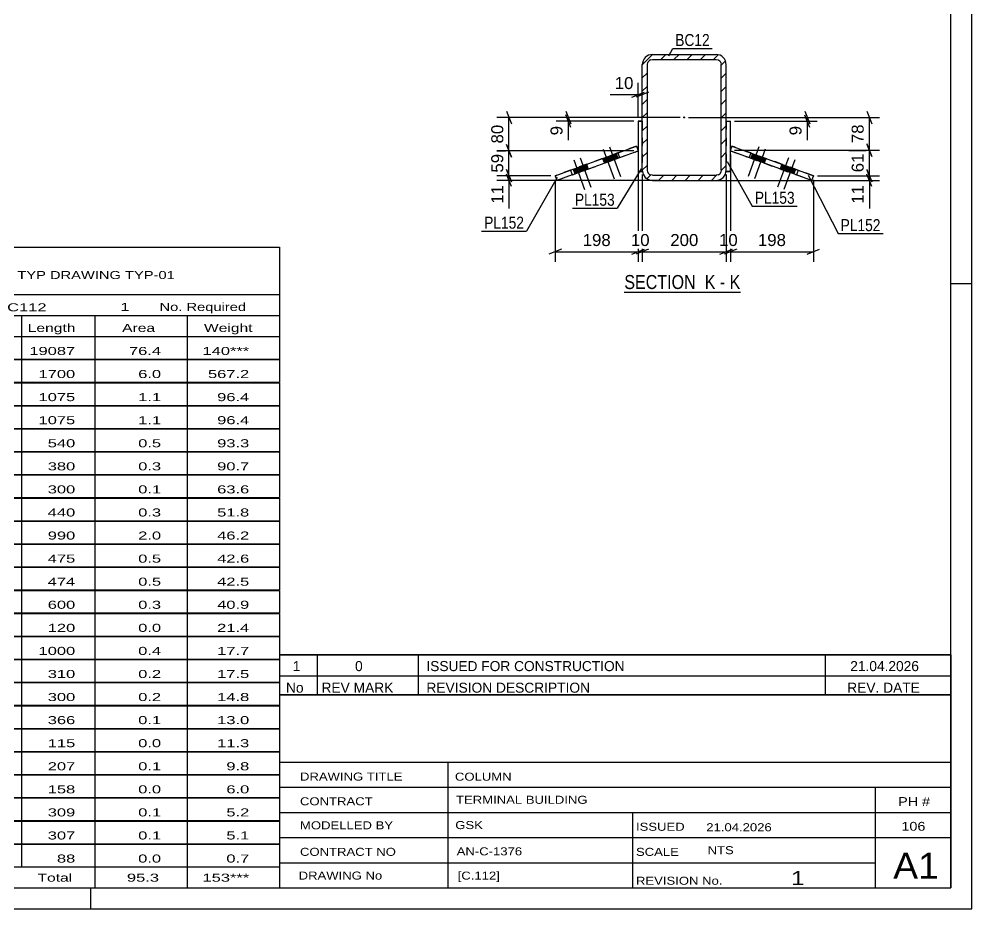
# Model space of a CAD drawing. Header units: millimetres. Extents: x -213 to 628, y -245 to 349.
# Drawn here: x 400.9 to 628, y -244.9 to -32.8 of the extents above; entities that cross this region are included whole.
import ezdxf

# ---------------------------------------------------------------- set-up
doc = ezdxf.new("R2010")
doc.units = ezdxf.units.MM
doc.linetypes.add('DXK_LINE_DOT2', pattern=[3.9198, 1.9599, -1.9599])
doc.linetypes.add('DXK_LINE_DOT3', pattern=[5.9187, 2.979, -0.9799, 0.9799, -0.9799])
doc.styles.add('Arial', font='ARIAL.TTF', dxfattribs={"height": 0.2})
doc.styles.add('Arial Narrow', font='ARIALN.TTF', dxfattribs={"height": 0.2})

# ---------------------------------------------------------------- blocks, each defined once
blk = doc.blocks.new('Unknown-284856677-1134')
at = {"color": 5, "linetype": 'Continuous'}
for p, q in [((627.99, -244.93), (627.99, 349.07)), ((622.99, -239.93), (622.99, 344.07)), ((627.99, -95.93), (622.99, -95.93)), ((-208.01, -239.93), (622.99, -239.93)), ((417.99, -244.93), (417.99, -239.93)), ((-213.01, -244.93), (627.99, -244.93))]:
    blk.add_line(p, q, dxfattribs=at)
blk = doc.blocks.new('Unknown-284856677-19 - 6016')
at = {"color": 6, "linetype": 'Continuous'}
blk.add_line((545.15, -97.9), (572.8, -97.9), dxfattribs=at)
at = {"color": 0, "linetype": 'Continuous'}
blk.add_wipeout([(563.26, -97.15), (563.26, -93.65), (545.15, -93.65), (545.15, -97.15)], dxfattribs=at)
at = {"color": 7, "linetype": 'Continuous', "style": 'Arial Narrow'}
blk.add_text('SECTION ', height=3.34, dxfattribs=at).set_placement((545.15, -97.15))
at = {"color": 0, "linetype": 'Continuous'}
blk.add_wipeout([(566.87, -97.15), (566.87, -93.65), (564.31, -93.65), (564.31, -97.15)], dxfattribs=at)
blk.add_wipeout([(569.19, -97.15), (569.19, -93.65), (567.92, -93.65), (567.92, -97.15)], dxfattribs=at)
at = {"color": 7, "linetype": 'Continuous', "style": 'Arial Narrow'}
for s, p in [('K', (564.31, -97.15)), ('-', (567.92, -97.15))]:
    blk.add_text(s, height=3.34, dxfattribs=at).set_placement(p)
at = {"color": 0, "linetype": 'Continuous'}
blk.add_wipeout([(572.8, -97.15), (572.8, -93.65), (570.24, -93.65), (570.24, -97.15)], dxfattribs=at)
at = {"color": 7, "linetype": 'Continuous', "style": 'Arial Narrow'}
blk.add_text('K', height=3.34, dxfattribs=at).set_placement((570.24, -97.15))
blk = doc.blocks.new('Part-284856677-6106 - 6016')
at = {"color": 2, "linetype": 'Continuous'}
for p, q in [((549.44, -57.16), (548.44, -57.16)), ((548.44, -57.16), (549.44, -57.16)), ((548.44, -57.16), (548.44, -69.16)), ((548.44, -69.16), (549.44, -69.16)), ((549.44, -68.85), (549.44, -69.16))]:
    blk.add_line(p, q, dxfattribs=at)
at = {"color": 7, "linetype": 'DXK_LINE_DOT2'}
for p, q in [((548.44, -57.16), (548.44, -57.16)), ((548.44, -57.16), (548.44, -57.16)), ((549.44, -57.16), (549.44, -68.85)), ((549.44, -69.16), (548.44, -69.16))]:
    blk.add_line(p, q, dxfattribs=at)
blk = doc.blocks.new('Bolt-284856677-6058 - 6016')
at = {"linetype": 'Continuous'}
for points in [[(575.29, -65.98), (576.98, -66.6), (577.39, -65.47), (575.7, -64.85)], [(576.8, -66.53), (578.49, -67.15), (578.9, -66.02), (577.21, -65.4)], [(582.31, -68.54), (584, -69.15), (584.41, -68.02), (582.72, -67.41)], [(583.82, -69.09), (585.51, -69.7), (585.92, -68.57), (584.23, -67.96)]]:
    blk.add_hatch(color=1, dxfattribs=at).paths.add_polyline_path(points)
at = {"color": 1, "linetype": 'Continuous'}
for p, q in [((577.23, -63.28), (574.66, -70.33)), ((575.7, -64.85), (575.29, -65.98)), ((578.74, -63.83), (576.18, -70.88)), ((577.21, -65.4), (576.8, -66.53)), ((577.39, -65.47), (576.98, -66.6)), ((584.25, -65.84), (581.69, -72.88)), ((578.9, -66.02), (578.49, -67.15)), ((582.72, -67.41), (582.31, -68.54)), ((585.76, -66.39), (583.2, -73.43)), ((584.23, -67.96), (583.82, -69.09)), ((584.41, -68.02), (584, -69.15)), ((585.92, -68.57), (585.51, -69.7))]:
    blk.add_line(p, q, dxfattribs=at)
blk = doc.blocks.new('Bolt-284856677-6057 - 6016')
at = {"linetype": 'Continuous'}
for points in [[(540.4, -67.14), (542.09, -66.53), (541.68, -65.4), (539.98, -66.02)], [(541.9, -66.59), (543.6, -65.98), (543.18, -64.85), (541.49, -65.47)], [(533.37, -69.7), (535.06, -69.08), (534.65, -67.96), (532.96, -68.57)], [(534.88, -69.15), (536.57, -68.54), (536.16, -67.41), (534.47, -68.02)]]:
    blk.add_hatch(color=1, dxfattribs=at).paths.add_polyline_path(points)
at = {"color": 1, "linetype": 'Continuous'}
for p, q in [((541.66, -63.28), (544.22, -70.33)), ((534.63, -65.84), (537.2, -72.88)), ((540.15, -63.83), (542.71, -70.88)), ((541.49, -65.47), (541.9, -66.59)), ((541.68, -65.4), (542.09, -66.53)), ((543.18, -64.85), (543.6, -65.98)), ((533.12, -66.39), (535.69, -73.43)), ((534.47, -68.02), (534.88, -69.15)), ((534.65, -67.96), (535.06, -69.08)), ((536.16, -67.41), (536.57, -68.54)), ((539.98, -66.02), (540.4, -67.14)), ((532.96, -68.57), (533.37, -69.7))]:
    blk.add_line(p, q, dxfattribs=at)
blk = doc.blocks.new('Part-284856677-6109 - 6016')
at = {"color": 2, "linetype": 'Continuous'}
for p, q in [((570.8, -63.07), (570.39, -64.2)), ((570.8, -63.07), (586.56, -68.81)), ((586.15, -69.93), (570.39, -64.2)), ((586.56, -68.81), (586.15, -69.93)), ((589.79, -71.26), (586.15, -69.93)), ((586.56, -68.81), (590.2, -70.13)), ((590.2, -70.13), (589.79, -71.26))]:
    blk.add_line(p, q, dxfattribs=at)
at = {"color": 7, "linetype": 'DXK_LINE_DOT2'}
for p, q in [((570.8, -63.07), (570.39, -64.2)), ((570.8, -63.07), (570.8, -63.07)), ((575.28, -64.7), (570.8, -63.07)), ((570.39, -64.2), (570.39, -64.2)), ((570.39, -64.2), (574.87, -65.83)), ((575.28, -64.7), (574.87, -65.83)), ((574.87, -65.83), (589.79, -71.26)), ((590.2, -70.13), (575.28, -64.7))]:
    blk.add_line(p, q, dxfattribs=at)
blk = doc.blocks.new('Part-284856677-6077 - 6016')
at = {"linetype": 'Continuous'}
h = blk.add_hatch(dxfattribs=at)
h.set_pattern_fill('', scale=0.7, style=0, pattern_type=0)
h.set_pattern_definition([(45, (549.442, -68.841), (-1.57154, 1.57154), [])])
h.paths.add_polyline_path([(549.44, -43.64), (549.44, -68.84), (549.62, -69.76), (550.14, -70.54), (550.92, -71.06), (551.84, -71.24), (567.04, -71.24), (567.96, -71.06), (568.74, -70.54), (569.26, -69.76), (569.44, -68.84), (569.44, -43.64), (569.26, -42.72), (568.74, -41.94), (567.96, -41.42), (567.04, -41.24), (551.84, -41.24), (550.92, -41.42), (550.14, -41.94), (549.62, -42.72)])
h.paths.add_polyline_path([(550.99, -42.79), (551.38, -42.53), (551.84, -42.44), (567.04, -42.44), (567.5, -42.53), (567.89, -42.79), (568.15, -43.18), (568.24, -43.64), (568.24, -68.84), (568.15, -69.3), (567.89, -69.69), (567.5, -69.95), (567.04, -70.04), (551.84, -70.04), (551.38, -69.95), (550.99, -69.69), (550.73, -69.3), (550.64, -68.84), (550.64, -43.64), (550.73, -43.18)])
blk.add_hatch(color=246, dxfattribs=at).paths.add_polyline_path([(559.44, -56.34, -1), (559.44, -56.14, -1)])
at = {"color": 2, "linetype": 'Continuous'}
for p, q in [((549.62, -42.72), (549.44, -43.64)), ((551.84, -41.24), (550.92, -41.42)), ((551.38, -42.53), (551.84, -42.44)), ((551.84, -41.24), (567.04, -41.24)), ((551.84, -42.44), (567.04, -42.44)), ((567.96, -41.42), (567.04, -41.24)), ((567.04, -42.44), (567.5, -42.53)), ((569.44, -43.64), (569.26, -42.72)), ((549.44, -68.84), (549.44, -43.64)), ((550.64, -43.64), (550.73, -43.18)), ((550.64, -68.84), (550.64, -43.64)), ((568.15, -43.18), (568.24, -43.64)), ((568.24, -68.84), (568.24, -43.64)), ((569.44, -68.84), (569.44, -43.64)), ((549.44, -68.84), (549.62, -69.76)), ((550.73, -69.3), (550.64, -68.84)), ((551.84, -70.04), (551.38, -69.95)), ((551.84, -70.04), (567.04, -70.04)), ((567.5, -69.95), (567.04, -70.04)), ((568.24, -68.84), (568.15, -69.3)), ((569.26, -69.76), (569.44, -68.84)), ((550.92, -71.06), (551.84, -71.24)), ((551.84, -71.24), (567.04, -71.24)), ((567.04, -71.24), (567.96, -71.06))]:
    blk.add_line(p, q, dxfattribs=at)
at = {"color": 7, "linetype": 'DXK_LINE_DOT2'}
for p, q in [((551.84, -41.24), (551.84, -41.24)), ((551.84, -42.44), (551.84, -42.44)), ((567.04, -41.24), (567.04, -41.24)), ((567.04, -42.44), (567.04, -42.44)), ((549.44, -43.64), (549.44, -43.64)), ((550.64, -43.64), (550.64, -43.64)), ((568.24, -43.64), (568.24, -43.64)), ((569.44, -43.64), (569.44, -43.64)), ((549.44, -68.84), (549.44, -68.84)), ((550.64, -68.84), (550.64, -68.84)), ((551.84, -70.04), (551.84, -70.04)), ((567.04, -70.04), (567.04, -70.04)), ((568.24, -68.84), (568.24, -68.84)), ((569.44, -68.84), (569.44, -68.84)), ((551.84, -71.24), (551.84, -71.24)), ((567.04, -71.24), (567.04, -71.24))]:
    blk.add_line(p, q, dxfattribs=at)
at = {"color": 7, "linetype": 'DXK_LINE_DOT3'}
blk.add_line((559.44, -56.24), (559.44, -56.24), dxfattribs=at)
at = {"color": 246, "linetype": 'DXK_LINE_DOT2'}
blk.add_line((559.44, -56.24), (559.44, -56.24), dxfattribs=at)
at = {"color": 246, "linetype": 'Continuous'}
blk.add_circle((559.44, -56.24), 0.1, dxfattribs=at)
at = {"color": 2, "linetype": 'Continuous'}
for centre, radius, start, end in [((551.84, -43.64), 2.4, 112.5, 157.5), ((551.84, -43.64), 1.2, 112.5, 157.5), ((567.04, -43.64), 1.2, 22.5, 67.5), ((567.04, -43.64), 2.4, 22.5, 67.5), ((551.84, -68.84), 2.4, 202.5, 247.5), ((551.84, -68.84), 1.2, 202.5, 247.5), ((567.04, -68.84), 1.2, 292.5, 337.5), ((567.04, -68.84), 2.4, 292.5, 337.5)]:
    blk.add_arc(centre, radius, start, end, dxfattribs=at)
blk = doc.blocks.new('Part-284856677-6107 - 6016')
at = {"color": 2, "linetype": 'Continuous'}
for p, q in [((569.44, -57.16), (570.44, -57.16)), ((569.44, -57.17), (570.44, -57.17)), ((570.44, -69.17), (570.44, -57.17)), ((569.44, -69.17), (569.44, -68.84)), ((570.44, -69.17), (569.44, -69.17))]:
    blk.add_line(p, q, dxfattribs=at)
at = {"color": 7, "linetype": 'DXK_LINE_DOT2'}
for p, q in [((569.44, -57.16), (569.44, -68.84)), ((570.44, -57.16), (570.44, -57.17)), ((569.44, -69.16), (570.44, -69.16))]:
    blk.add_line(p, q, dxfattribs=at)
blk = doc.blocks.new('Part-284856677-6124 - 6016')
at = {"color": 2, "linetype": 'Continuous'}
for p, q in [((532.32, -68.81), (548.08, -63.07)), ((548.08, -63.07), (548.49, -64.2)), ((532.73, -69.93), (548.49, -64.2)), ((528.68, -70.13), (532.32, -68.81)), ((528.68, -70.13), (529.09, -71.26)), ((532.73, -69.93), (529.09, -71.26)), ((532.32, -68.81), (532.73, -69.93))]:
    blk.add_line(p, q, dxfattribs=at)
at = {"color": 7, "linetype": 'DXK_LINE_DOT2'}
for p, q in [((548.08, -63.07), (543.61, -64.7)), ((548.08, -63.07), (548.08, -63.07)), ((548.08, -63.07), (548.49, -64.2)), ((543.61, -64.7), (528.68, -70.13)), ((529.09, -71.26), (544.02, -65.82)), ((543.61, -64.7), (544.02, -65.82)), ((544.02, -65.82), (548.49, -64.2)), ((548.49, -64.2), (548.49, -64.2))]:
    blk.add_line(p, q, dxfattribs=at)
blk = doc.blocks.new('StraightDimension-284856677-9719 - 6016')
at = {"color": 7, "linetype": 'Continuous'}
for p, q in [((517.06, -62.71), (518.26, -65.71)), ((547.44, -64.21), (514.81, -64.21)), ((517.66, -70.13), (517.66, -64.21)), ((527.68, -70.13), (514.81, -70.13)), ((518.26, -71.63), (517.06, -68.63))]:
    blk.add_line(p, q, dxfattribs=at)
at = {"color": 0}
blk.add_wipeout([(516.91, -64.35), (512.71, -64.35), (512.71, -70), (516.91, -70)], dxfattribs=at)
at = {"color": 3, "style": 'Arial'}
blk.add_text('59', height=2.865, rotation=90.0002, dxfattribs=at).set_placement((516.31, -69.4))
blk = doc.blocks.new('StraightDimension-284856677-9655 - 6016')
at = {"color": 7, "linetype": 'Continuous'}
for p, q in [((548.44, -65.21), (548.44, -90.65)), ((528.68, -71.13), (528.68, -90.65)), ((530.18, -87.65), (527.18, -88.85)), ((528.68, -88.25), (548.44, -88.25)), ((546.94, -88.85), (549.94, -87.65))]:
    blk.add_line(p, q, dxfattribs=at)
at = {"color": 0}
blk.add_wipeout([(542.5, -87.5), (542.5, -83.3), (534.63, -83.3), (534.63, -87.5)], dxfattribs=at)
at = {"color": 3, "style": 'Arial'}
blk.add_text('198', height=2.865, dxfattribs=at).set_placement((535.23, -86.9))
blk = doc.blocks.new('StraightDimension-284856677-6156 - 6016')
at = {"color": 7, "linetype": 'Continuous'}
for p, q in [((548.44, -56.16), (548.44, -47.98)), ((549.44, -56.16), (549.44, -47.98)), ((546.94, -51.43), (549.94, -50.23)), ((550.94, -50.23), (547.94, -51.43)), ((548.44, -50.83), (549.44, -50.83))]:
    blk.add_line(p, q, dxfattribs=at)
at = {"color": 0}
blk.add_wipeout([(547.92, -50.08), (547.92, -45.88), (542.27, -45.88), (542.27, -50.08)], dxfattribs=at)
at = {"color": 7, "linetype": 'Continuous'}
blk.add_line((548.44, -50.83), (541.75, -50.83), dxfattribs=at)
blk.add_line((548.44, -50.83), (541.75, -50.83), dxfattribs=at)
at = {"color": 3, "style": 'Arial'}
blk.add_text('10', height=2.865, dxfattribs=at).set_placement((542.87, -49.48))
blk = doc.blocks.new('StraightDimension-284856677-9793 - 6016')
at = {"color": 7, "linetype": 'Continuous'}
for p, q in [((560.44, -56.24), (591.14, -56.24)), ((588.14, -54.74), (589.34, -57.74)), ((589.34, -58.67), (588.14, -55.67)), ((588.74, -57.17), (588.74, -56.24)), ((571.44, -57.17), (591.14, -57.17))]:
    blk.add_line(p, q, dxfattribs=at)
at = {"color": 0}
blk.add_wipeout([(587.99, -57.69), (583.79, -57.69), (583.79, -61.11), (587.99, -61.11)], dxfattribs=at)
at = {"color": 7, "linetype": 'Continuous'}
blk.add_line((588.74, -57.17), (588.74, -61.64), dxfattribs=at)
blk.add_line((588.74, -57.17), (588.74, -61.64), dxfattribs=at)
at = {"color": 3, "style": 'Arial'}
blk.add_text('9', height=2.87, rotation=90.0002, dxfattribs=at).set_placement((587.39, -60.51))
blk = doc.blocks.new('StraightDimension-284856677-9756 - 6016')
at = {"color": 7, "linetype": 'Continuous'}
for p, q in [((602.94, -62.56), (604.14, -65.56)), ((571.44, -64.06), (605.94, -64.06)), ((603.54, -70.13), (603.54, -64.06)), ((591.2, -70.13), (605.94, -70.13)), ((604.14, -71.63), (602.94, -68.63))]:
    blk.add_line(p, q, dxfattribs=at)
at = {"color": 0}
blk.add_wipeout([(602.79, -64.27), (598.59, -64.27), (598.59, -69.92), (602.79, -69.92)], dxfattribs=at)
at = {"color": 3, "style": 'Arial'}
blk.add_text('61', height=2.865, rotation=90.0002, dxfattribs=at).set_placement((602.19, -69.32))
blk = doc.blocks.new('StraightDimension-284856677-9720 - 6016')
at = {"color": 7, "linetype": 'Continuous'}
for p, q in [((527.68, -70.13), (514.81, -70.13)), ((517.06, -68.63), (518.26, -71.63)), ((518.26, -72.74), (517.06, -69.74)), ((517.66, -71.24), (517.66, -70.13)), ((553.58, -71.24), (514.81, -71.24))]:
    blk.add_line(p, q, dxfattribs=at)
at = {"color": 0}
blk.add_wipeout([(516.91, -71.77), (512.71, -71.77), (512.71, -77.42), (516.91, -77.42)], dxfattribs=at)
at = {"color": 7, "linetype": 'Continuous'}
blk.add_line((517.66, -71.24), (517.66, -77.94), dxfattribs=at)
blk.add_line((517.66, -71.24), (517.66, -77.94), dxfattribs=at)
at = {"color": 3, "style": 'Arial'}
blk.add_text('11', height=2.865, rotation=90.0002, dxfattribs=at).set_placement((516.31, -76.82))
blk = doc.blocks.new('StraightDimension-284856677-9651 - 6016')
at = {"color": 7, "linetype": 'Continuous'}
for p, q in [((570.44, -65.06), (570.44, -90.65)), ((590.2, -71.13), (590.2, -90.65)), ((571.94, -87.65), (568.94, -88.85)), ((570.44, -88.25), (590.2, -88.25)), ((588.7, -88.85), (591.7, -87.65))]:
    blk.add_line(p, q, dxfattribs=at)
at = {"color": 0}
blk.add_wipeout([(584.26, -87.5), (584.26, -83.3), (576.39, -83.3), (576.39, -87.5)], dxfattribs=at)
at = {"color": 3, "style": 'Arial'}
blk.add_text('198', height=2.865, dxfattribs=at).set_placement((576.99, -86.9))
blk = doc.blocks.new('StraightDimension-284856677-9652 - 6016')
at = {"color": 7, "linetype": 'Continuous'}
for p, q in [((570.44, -65.06), (570.44, -90.65)), ((569.44, -69.84), (569.44, -90.65)), ((567.94, -88.85), (570.94, -87.65)), ((571.94, -87.65), (568.94, -88.85)), ((569.44, -88.25), (570.44, -88.25))]:
    blk.add_line(p, q, dxfattribs=at)
at = {"color": 0}
blk.add_wipeout([(572.77, -87.5), (572.77, -83.3), (567.12, -83.3), (567.12, -87.5)], dxfattribs=at)
at = {"color": 3, "style": 'Arial'}
blk.add_text('10', height=2.865, dxfattribs=at).set_placement((567.72, -86.9))
blk = doc.blocks.new('StraightDimension-284856677-9653 - 6016')
at = {"color": 7, "linetype": 'Continuous'}
for p, q in [((549.44, -69.84), (549.44, -90.65)), ((569.44, -69.84), (569.44, -90.65)), ((550.94, -87.65), (547.94, -88.85)), ((549.44, -88.25), (569.44, -88.25)), ((567.94, -88.85), (570.94, -87.65))]:
    blk.add_line(p, q, dxfattribs=at)
at = {"color": 0}
blk.add_wipeout([(563.38, -87.5), (563.38, -83.3), (555.51, -83.3), (555.51, -87.5)], dxfattribs=at)
at = {"color": 3, "style": 'Arial'}
blk.add_text('200', height=2.865, dxfattribs=at).set_placement((556.11, -86.9))
blk = doc.blocks.new('StraightDimension-284856677-9718 - 6016')
at = {"color": 7, "linetype": 'Continuous'}
for p, q in [((558.44, -56.24), (514.81, -56.24)), ((517.06, -54.74), (518.26, -57.74)), ((517.66, -64.21), (517.66, -56.24)), ((518.26, -65.71), (517.06, -62.71)), ((547.44, -64.21), (514.81, -64.21))]:
    blk.add_line(p, q, dxfattribs=at)
at = {"color": 0}
blk.add_wipeout([(516.91, -57.41), (512.71, -57.41), (512.71, -63.05), (516.91, -63.05)], dxfattribs=at)
at = {"color": 3, "style": 'Arial'}
blk.add_text('80', height=2.865, rotation=90.0002, dxfattribs=at).set_placement((516.31, -62.45))
blk = doc.blocks.new('StraightDimension-284856677-9654 - 6016')
at = {"color": 7, "linetype": 'Continuous'}
for p, q in [((548.44, -65.21), (548.44, -90.65)), ((549.44, -69.84), (549.44, -90.65)), ((546.94, -88.85), (549.94, -87.65)), ((550.94, -87.65), (547.94, -88.85)), ((548.44, -88.25), (549.44, -88.25))]:
    blk.add_line(p, q, dxfattribs=at)
at = {"color": 0}
blk.add_wipeout([(551.77, -87.5), (551.77, -83.3), (546.12, -83.3), (546.12, -87.5)], dxfattribs=at)
at = {"color": 3, "style": 'Arial'}
blk.add_text('10', height=2.865, dxfattribs=at).set_placement((546.72, -86.9))
blk = doc.blocks.new('StraightDimension-284856677-9755 - 6016')
at = {"color": 7, "linetype": 'Continuous'}
for p, q in [((560.44, -56.24), (605.94, -56.24)), ((602.94, -54.74), (604.14, -57.74)), ((603.54, -64.06), (603.54, -56.24)), ((604.14, -65.56), (602.94, -62.56)), ((571.44, -64.06), (605.94, -64.06))]:
    blk.add_line(p, q, dxfattribs=at)
at = {"color": 0}
blk.add_wipeout([(602.79, -57.33), (598.59, -57.33), (598.59, -62.97), (602.79, -62.97)], dxfattribs=at)
at = {"color": 3, "style": 'Arial'}
blk.add_text('78', height=2.865, rotation=90.0002, dxfattribs=at).set_placement((602.19, -62.37))
blk = doc.blocks.new('StraightDimension-284856677-9757 - 6016')
at = {"color": 7, "linetype": 'Continuous'}
for p, q in [((591.2, -70.13), (605.94, -70.13)), ((602.94, -68.63), (604.14, -71.63)), ((604.14, -72.74), (602.94, -69.74)), ((603.54, -71.24), (603.54, -70.13)), ((566.21, -71.24), (605.94, -71.24))]:
    blk.add_line(p, q, dxfattribs=at)
at = {"color": 0}
blk.add_wipeout([(602.79, -71.77), (598.59, -71.77), (598.59, -77.42), (602.79, -77.42)], dxfattribs=at)
at = {"color": 7, "linetype": 'Continuous'}
blk.add_line((603.54, -71.24), (603.54, -77.94), dxfattribs=at)
blk.add_line((603.54, -71.24), (603.54, -77.94), dxfattribs=at)
at = {"color": 3, "style": 'Arial'}
blk.add_text('11', height=2.865, rotation=90.0002, dxfattribs=at).set_placement((602.19, -76.82))
blk = doc.blocks.new('StraightDimension-284856677-9786 - 6016')
at = {"color": 7, "linetype": 'Continuous'}
for p, q in [((558.44, -56.24), (528.93, -56.24)), ((531.18, -54.74), (532.38, -57.74)), ((532.38, -58.66), (531.18, -55.66)), ((531.78, -57.16), (531.78, -56.24)), ((547.44, -57.16), (528.93, -57.16))]:
    blk.add_line(p, q, dxfattribs=at)
at = {"color": 0}
blk.add_wipeout([(531.03, -57.69), (526.83, -57.69), (526.83, -61.11), (531.03, -61.11)], dxfattribs=at)
at = {"color": 7, "linetype": 'Continuous'}
blk.add_line((531.78, -57.16), (531.78, -61.64), dxfattribs=at)
blk.add_line((531.78, -57.16), (531.78, -61.64), dxfattribs=at)
at = {"color": 3, "style": 'Arial'}
blk.add_text('9', height=2.87, rotation=90.0002, dxfattribs=at).set_placement((530.43, -60.51))
blk = doc.blocks.new('Unknown-284856677-15829')
at = {"color": 7, "linetype": 'Continuous'}
for p, q in [((462.99, -184.38), (622.99, -184.38)), ((622.99, -184.38), (462.99, -184.38)), ((462.99, -184.38), (462.99, -189.38)), ((471.99, -184.38), (471.99, -189.38)), ((495.99, -184.38), (495.99, -189.38)), ((592.99, -184.38), (592.99, -189.38)), ((622.99, -184.38), (622.99, -189.38)), ((462.99, -189.38), (622.99, -189.38)), ((462.99, -189.38), (462.99, -193.88)), ((462.99, -189.38), (622.99, -189.38)), ((471.99, -189.38), (471.99, -193.88)), ((495.99, -189.38), (495.99, -193.88)), ((592.99, -189.38), (592.99, -193.88)), ((622.99, -189.38), (622.99, -193.88)), ((622.99, -193.88), (462.99, -193.88))]:
    blk.add_line(p, q, dxfattribs=at)
at = {"color": 7, "linetype": 'Continuous', "style": 'Arial Narrow'}
for s, height, width, p in [('1', 2.39, 1.196471, (466.15, -188.23)), ('0', 2.39, 1.196471, (480.99, -188.23)), ('ISSUED FOR CONSTRUCTION', 2.3861, 1.196471, (497.99, -188.23)), ('21.04.2026', 2.386, 1.196471, (598.99, -188.23)), ('No', 2.386, 1.2, (464.53, -193.38)), ('REV MARK', 2.386, 1.2, (472.99, -193.38)), ('REVISION DESCRIPTION', 2.3861, 1.2, (497.99, -193.38)), ('REV. DATE', 2.386, 1.2, (598.27, -193.38))]:
    blk.add_text(s, height=height, dxfattribs=dict(at, width=width)).set_placement(p)
blk = doc.blocks.new('Unknown-284856677-15826')
at = {"color": 7, "linetype": 'Continuous'}
for p, q in [((462.99, -193.88), (462.99, -239.93)), ((462.99, -193.88), (622.99, -193.88)), ((622.99, -193.93), (622.99, -239.93)), ((462.99, -209.93), (622.99, -209.93)), ((503.13, -209.93), (503.13, -239.93)), ((462.99, -215.93), (622.99, -215.93)), ((604.99, -239.88), (604.99, -215.88)), ((462.99, -221.93), (622.99, -221.93)), ((547.13, -221.93), (547.13, -239.93)), ((462.99, -227.93), (622.99, -227.93)), ((462.99, -233.93), (604.99, -233.93)), ((462.99, -239.93), (622.99, -239.93))]:
    blk.add_line(p, q, dxfattribs=at)
at = {"color": 7, "style": 'Arial Narrow'}
for s, height, width, p in [('DRAWING TITLE', 1.9089, 1.425378, (467.87, -214.33)), ('COLUMN', 1.909, 1.425378, (504.79, -214.35)), ('TERMINAL BUILDING', 1.9089, 1.425378, (505.05, -219.86)), ('CONTRACT', 1.909, 1.425378, (467.87, -220.22)), ('MODELLED BY', 1.9089, 1.425378, (467.87, -225.95)), ('GSK', 1.909, 1.425378, (504.87, -225.89)), ('ISSUED', 1.909, 1.425378, (547.93, -226.29)), ('21.04.2026', 1.909, 1.425378, (564.68, -226.41)), ('CONTRACT NO', 1.9089, 1.425378, (467.87, -232.27)), ('AN-C-1376', 1.909, 1.425378, (505.21, -232.15)), ('SCALE', 1.909, 1.425378, (547.93, -232.28)), ('A1', 6.204, 1.25, (609.23, -237.73)), ('DRAWING No', 1.909, 1.425378, (467.55, -237.93)), ('[C.112]', 1.909, 1.425378, (505.45, -237.94)), ('1', 3.34, 1.5, (584.9, -239.25)), ('REVISION No.', 1.9089, 1.425378, (547.93, -239.16))]:
    blk.add_text(s, height=height, dxfattribs=dict(at, width=width)).set_placement(p)
at = {"color": 7, "linetype": 'Continuous', "style": 'Arial Narrow'}
for s, height, width, p in [('PH #', 2.1, 1.42538, (610.39, -220.38)), ('106', 2.1, 1.42538, (611.18, -226.28)), ('NTS', 1.909, 1.425378, (564.99, -231.88))]:
    blk.add_text(s, height=height, dxfattribs=dict(at, width=width)).set_placement(p)
blk = doc.blocks.new('Unknown-284856677-15827')
at = {"color": 7, "linetype": 'Continuous'}
for p, q in [((302.99, -87.18), (462.99, -87.18)), ((302.99, -98.43), (302.99, -87.18)), ((462.99, -87.18), (462.99, -98.43)), ((302.99, -98.43), (462.99, -98.43)), ((302.99, -98.43), (302.99, -103.43)), ((462.99, -98.43), (462.99, -103.43)), ((302.99, -103.43), (462.99, -103.43)), ((302.99, -103.43), (302.99, -108.43)), ((326.99, -103.43), (326.99, -108.43)), ((362.49, -103.43), (362.49, -108.43)), ((388.49, -103.43), (388.49, -108.43)), ((401.49, -103.43), (401.49, -108.43)), ((418.99, -103.43), (418.99, -108.43)), ((440.99, -103.43), (440.99, -108.43)), ((462.99, -103.43), (462.99, -108.43)), ((302.99, -108.43), (462.99, -108.43)), ((302.99, -108.48), (302.99, -113.88)), ((302.99, -108.48), (462.99, -108.48)), ((326.99, -108.43), (326.99, -113.93)), ((362.49, -108.43), (362.49, -113.93)), ((388.49, -108.43), (388.49, -113.93)), ((401.49, -108.43), (401.49, -113.93)), ((418.99, -108.43), (418.99, -113.93)), ((440.99, -108.43), (440.99, -113.93)), ((462.99, -108.48), (462.99, -113.88)), ((302.99, -113.88), (462.99, -113.88)), ((302.99, -113.98), (302.99, -119.38)), ((302.99, -113.98), (462.99, -113.98)), ((326.99, -113.93), (326.99, -119.43)), ((362.49, -113.93), (362.49, -119.43)), ((388.49, -113.93), (388.49, -119.43)), ((401.49, -113.93), (401.49, -119.43)), ((418.99, -113.93), (418.99, -119.43)), ((440.99, -113.93), (440.99, -119.43)), ((462.99, -113.98), (462.99, -119.38)), ((302.99, -119.38), (462.99, -119.38)), ((302.99, -119.48), (302.99, -124.88)), ((302.99, -119.48), (462.99, -119.48)), ((326.99, -119.43), (326.99, -124.93)), ((362.49, -119.43), (362.49, -124.93)), ((388.49, -119.43), (388.49, -124.93)), ((401.49, -119.43), (401.49, -124.93)), ((418.99, -119.43), (418.99, -124.93)), ((440.99, -119.43), (440.99, -124.93)), ((462.99, -119.48), (462.99, -124.88)), ((302.99, -124.88), (462.99, -124.88)), ((302.99, -124.98), (302.99, -130.38)), ((302.99, -124.98), (462.99, -124.98)), ((326.99, -124.93), (326.99, -130.43)), ((362.49, -124.93), (362.49, -130.43)), ((388.49, -124.93), (388.49, -130.43)), ((401.49, -124.93), (401.49, -130.43)), ((418.99, -124.93), (418.99, -130.43)), ((440.99, -124.93), (440.99, -130.43)), ((462.99, -124.98), (462.99, -130.38)), ((302.99, -130.38), (462.99, -130.38)), ((302.99, -130.48), (302.99, -135.88)), ((302.99, -130.48), (462.99, -130.48)), ((326.99, -130.43), (326.99, -135.93)), ((362.49, -130.43), (362.49, -135.93)), ((388.49, -130.43), (388.49, -135.93)), ((401.49, -130.43), (401.49, -135.93)), ((418.99, -130.43), (418.99, -135.93)), ((440.99, -130.43), (440.99, -135.93)), ((462.99, -130.48), (462.99, -135.88)), ((302.99, -135.88), (462.99, -135.88)), ((302.99, -135.98), (302.99, -141.38)), ((302.99, -135.98), (462.99, -135.98)), ((326.99, -135.93), (326.99, -141.43)), ((362.49, -135.93), (362.49, -141.43)), ((388.49, -135.93), (388.49, -141.43)), ((401.49, -135.93), (401.49, -141.43)), ((418.99, -135.93), (418.99, -141.43)), ((440.99, -135.93), (440.99, -141.43)), ((462.99, -135.98), (462.99, -141.38)), ((302.99, -141.38), (462.99, -141.38)), ((302.99, -141.48), (302.99, -146.88)), ((302.99, -141.48), (462.99, -141.48)), ((326.99, -141.43), (326.99, -146.93)), ((362.49, -141.43), (362.49, -146.93)), ((388.49, -141.43), (388.49, -146.93)), ((401.49, -141.43), (401.49, -146.93)), ((418.99, -141.43), (418.99, -146.93)), ((440.99, -141.43), (440.99, -146.93)), ((462.99, -141.48), (462.99, -146.88)), ((302.99, -146.88), (462.99, -146.88)), ((302.99, -146.98), (302.99, -152.38)), ((302.99, -146.98), (462.99, -146.98)), ((326.99, -146.93), (326.99, -152.43)), ((362.49, -146.93), (362.49, -152.43)), ((388.49, -146.93), (388.49, -152.43)), ((401.49, -146.93), (401.49, -152.43)), ((418.99, -146.93), (418.99, -152.43)), ((440.99, -146.93), (440.99, -152.43)), ((462.99, -146.98), (462.99, -152.38)), ((302.99, -152.38), (462.99, -152.38)), ((302.99, -152.48), (302.99, -157.88)), ((302.99, -152.48), (462.99, -152.48)), ((326.99, -152.43), (326.99, -157.93)), ((362.49, -152.43), (362.49, -157.93)), ((388.49, -152.43), (388.49, -157.93)), ((401.49, -152.43), (401.49, -157.93)), ((418.99, -152.43), (418.99, -157.93)), ((440.99, -152.43), (440.99, -157.93)), ((462.99, -152.48), (462.99, -157.88)), ((302.99, -157.88), (462.99, -157.88)), ((302.99, -157.98), (302.99, -163.38)), ((302.99, -157.98), (462.99, -157.98)), ((326.99, -157.93), (326.99, -163.43)), ((362.49, -157.93), (362.49, -163.43)), ((388.49, -157.93), (388.49, -163.43)), ((401.49, -157.93), (401.49, -163.43)), ((418.99, -157.93), (418.99, -163.43)), ((440.99, -157.93), (440.99, -163.43)), ((462.99, -157.98), (462.99, -163.38)), ((302.99, -163.38), (462.99, -163.38)), ((302.99, -163.48), (302.99, -168.88)), ((302.99, -163.48), (462.99, -163.48)), ((326.99, -163.43), (326.99, -168.93)), ((362.49, -163.43), (362.49, -168.93)), ((388.49, -163.43), (388.49, -168.93)), ((401.49, -163.43), (401.49, -168.93)), ((418.99, -163.43), (418.99, -168.93)), ((440.99, -163.43), (440.99, -168.93)), ((462.99, -163.48), (462.99, -168.88)), ((302.99, -168.88), (462.99, -168.88)), ((302.99, -168.98), (302.99, -174.38)), ((302.99, -168.98), (462.99, -168.98)), ((326.99, -168.93), (326.99, -174.43)), ((362.49, -168.93), (362.49, -174.43)), ((388.49, -168.93), (388.49, -174.43)), ((401.49, -168.93), (401.49, -174.43)), ((418.99, -168.93), (418.99, -174.43)), ((440.99, -168.93), (440.99, -174.43)), ((462.99, -168.98), (462.99, -174.38)), ((302.99, -174.38), (462.99, -174.38)), ((302.99, -174.48), (302.99, -179.88)), ((302.99, -174.48), (462.99, -174.48)), ((326.99, -174.43), (326.99, -179.93)), ((362.49, -174.43), (362.49, -179.93)), ((388.49, -174.43), (388.49, -179.93)), ((401.49, -174.43), (401.49, -179.93)), ((418.99, -174.43), (418.99, -179.93)), ((440.99, -174.43), (440.99, -179.93)), ((462.99, -174.48), (462.99, -179.88)), ((302.99, -179.88), (462.99, -179.88)), ((302.99, -179.98), (302.99, -185.38)), ((302.99, -179.98), (462.99, -179.98)), ((326.99, -179.93), (326.99, -185.43)), ((362.49, -179.93), (362.49, -185.43)), ((388.49, -179.93), (388.49, -185.43)), ((401.49, -179.93), (401.49, -185.43)), ((418.99, -179.93), (418.99, -185.43)), ((440.99, -179.93), (440.99, -185.43)), ((462.99, -179.98), (462.99, -185.38)), ((302.99, -185.38), (462.99, -185.38)), ((302.99, -185.48), (302.99, -190.88)), ((302.99, -185.48), (462.99, -185.48)), ((326.99, -185.43), (326.99, -190.93)), ((362.49, -185.43), (362.49, -190.93)), ((388.49, -185.43), (388.49, -190.93)), ((401.49, -185.43), (401.49, -190.93)), ((418.99, -185.43), (418.99, -190.93)), ((440.99, -185.43), (440.99, -190.93)), ((462.99, -185.48), (462.99, -190.88)), ((302.99, -190.88), (462.99, -190.88)), ((302.99, -190.98), (302.99, -196.38)), ((302.99, -190.98), (462.99, -190.98)), ((326.99, -190.93), (326.99, -196.43)), ((362.49, -190.93), (362.49, -196.43)), ((388.49, -190.93), (388.49, -196.43)), ((401.49, -190.93), (401.49, -196.43)), ((418.99, -190.93), (418.99, -196.43)), ((440.99, -190.93), (440.99, -196.43)), ((462.99, -190.98), (462.99, -196.38)), ((302.99, -196.38), (462.99, -196.38)), ((302.99, -196.48), (302.99, -201.88)), ((302.99, -196.48), (462.99, -196.48)), ((326.99, -196.43), (326.99, -201.93)), ((362.49, -196.43), (362.49, -201.93)), ((388.49, -196.43), (388.49, -201.93)), ((401.49, -196.43), (401.49, -201.93)), ((418.99, -196.43), (418.99, -201.93)), ((440.99, -196.43), (440.99, -201.93)), ((462.99, -196.48), (462.99, -201.88)), ((302.99, -201.88), (462.99, -201.88)), ((302.99, -201.98), (302.99, -207.38)), ((302.99, -201.98), (462.99, -201.98)), ((326.99, -201.93), (326.99, -207.43)), ((362.49, -201.93), (362.49, -207.43)), ((388.49, -201.93), (388.49, -207.43)), ((401.49, -201.93), (401.49, -207.43)), ((418.99, -201.93), (418.99, -207.43)), ((440.99, -201.93), (440.99, -207.43)), ((462.99, -201.98), (462.99, -207.38)), ((302.99, -207.38), (462.99, -207.38)), ((302.99, -207.48), (302.99, -212.88)), ((302.99, -207.48), (462.99, -207.48)), ((326.99, -207.43), (326.99, -212.93)), ((362.49, -207.43), (362.49, -212.93)), ((388.49, -207.43), (388.49, -212.93)), ((401.49, -207.43), (401.49, -212.93)), ((418.99, -207.43), (418.99, -212.93)), ((440.99, -207.43), (440.99, -212.93)), ((462.99, -207.48), (462.99, -212.88)), ((302.99, -212.88), (462.99, -212.88)), ((302.99, -212.98), (302.99, -218.38)), ((302.99, -212.98), (462.99, -212.98)), ((326.99, -212.93), (326.99, -218.43)), ((362.49, -212.93), (362.49, -218.43)), ((388.49, -212.93), (388.49, -218.43)), ((401.49, -212.93), (401.49, -218.43)), ((418.99, -212.93), (418.99, -218.43)), ((440.99, -212.93), (440.99, -218.43)), ((462.99, -212.98), (462.99, -218.38)), ((302.99, -218.38), (462.99, -218.38)), ((302.99, -218.48), (302.99, -223.88)), ((302.99, -218.48), (462.99, -218.48)), ((326.99, -218.43), (326.99, -223.93)), ((362.49, -218.43), (362.49, -223.93)), ((388.49, -218.43), (388.49, -223.93)), ((401.49, -218.43), (401.49, -223.93)), ((418.99, -218.43), (418.99, -223.93)), ((440.99, -218.43), (440.99, -223.93)), ((462.99, -218.48), (462.99, -223.88)), ((302.99, -223.88), (462.99, -223.88)), ((302.99, -223.98), (302.99, -229.38)), ((302.99, -223.98), (462.99, -223.98)), ((326.99, -223.93), (326.99, -229.43)), ((362.49, -223.93), (362.49, -229.43)), ((388.49, -223.93), (388.49, -229.43)), ((401.49, -223.93), (401.49, -229.43)), ((418.99, -223.93), (418.99, -229.43)), ((440.99, -223.93), (440.99, -229.43)), ((462.99, -223.98), (462.99, -229.38)), ((302.99, -229.38), (462.99, -229.38)), ((302.99, -229.48), (302.99, -234.88)), ((302.99, -229.48), (462.99, -229.48)), ((326.99, -229.43), (326.99, -234.93)), ((362.49, -229.43), (362.49, -234.93)), ((388.49, -229.43), (388.49, -234.93)), ((401.49, -229.43), (401.49, -234.93)), ((418.99, -229.43), (418.99, -234.93)), ((440.99, -229.43), (440.99, -234.93)), ((462.99, -229.48), (462.99, -234.88)), ((302.99, -234.88), (462.99, -234.88)), ((302.99, -234.93), (462.99, -234.93)), ((302.99, -234.93), (302.99, -239.93)), ((418.99, -234.93), (418.99, -239.93)), ((440.99, -234.93), (440.99, -239.93)), ((462.99, -234.93), (462.99, -239.93)), ((302.99, -239.93), (462.99, -239.93))]:
    blk.add_line(p, q, dxfattribs=at)
at = {"color": 7, "style": 'Arial Narrow'}
for s, height, width, p in [('GENERAL NOTES & WELD DETAILS :', 2.8633, 1.4, (304.14, -94.87)), ('REFER TYP DRAWING TYP-01', 1.9089, 1.6, (387.69, -94.77)), ("MATERIAL LIST FOR ASSEMBLY MK'D", 1.9089, 1.6, (304.14, -102.37)), ('C112', 1.909, 1.794707, (398.09, -102.46)), ('1', 1.91, 1.794707, (425.07, -102.37)), ('No. Required', 1.9089, 1.6, (434.4, -102.37)), ('Mark', 1.909, 1.7, (304.32, -107.43)), ('Profile', 1.909, 1.7, (337.4, -107.43)), ('Material', 1.909, 1.7, (367.53, -107.37)), ('No.', 1.909, 1.7, (392.49, -107.37)), ('Length', 1.909, 1.7, (402.99, -107.37)), ('Area', 1.909, 1.7, (425.49, -107.37)), ('Weight', 1.909, 1.7, (444.99, -107.37))]:
    blk.add_text(s, height=height, dxfattribs=dict(at, width=width)).set_placement(p)
at = {"color": 7, "linetype": 'Continuous', "style": 'Arial Narrow'}
for s, height, width, p in [('C112', 1.909, 1.794707, (304.49, -112.87)), ('SHS1000*24', 1.909, 1.794707, (328.99, -112.87)), ('E350', 1.909, 1.794707, (368.73, -112.87)), ('1', 1.91, 1.794707, (392.84, -112.87)), ('19087', 1.909, 1.794707, (403.38, -112.87)), ('76.4', 1.909, 1.794707, (427.12, -112.87)), ('140***', 1.909, 1.794707, (444.64, -112.87)), ('BP3', 1.909, 1.794707, (304.49, -118.37)), ('PL25*1700', 1.909, 1.794707, (328.99, -118.37)), ('E350', 1.909, 1.794707, (368.73, -118.37)), ('1', 1.91, 1.794707, (392.84, -118.37)), ('1700', 1.909, 1.794707, (405.57, -118.37)), ('6.0', 1.909, 1.794707, (429.31, -118.37)), ('567.2', 1.909, 1.794707, (445.94, -118.37)), ('BC12', 1.909, 1.794707, (304.49, -123.87)), ('RHS300*200*12', 1.9089, 1.794707, (328.99, -123.87)), ('E350', 1.909, 1.794707, (368.73, -123.87)), ('1', 1.91, 1.794707, (392.84, -123.87)), ('1075', 1.909, 1.794707, (405.57, -123.87)), ('1.1', 1.909, 1.794707, (429.31, -123.87)), ('96.4', 1.909, 1.794707, (448.13, -123.87)), ('TC10', 1.909, 1.794707, (304.49, -129.37)), ('RHS300*200*12', 1.9089, 1.794707, (328.99, -129.37)), ('E350', 1.909, 1.794707, (368.73, -129.37)), ('1', 1.91, 1.794707, (392.84, -129.37)), ('1075', 1.909, 1.794707, (405.57, -129.37)), ('1.1', 1.909, 1.794707, (429.31, -129.37)), ('96.4', 1.909, 1.794707, (448.13, -129.37)), ('SP5', 1.909, 1.794707, (304.49, -134.87)), ('PL25*440', 1.909, 1.794707, (328.99, -134.87)), ('E350', 1.909, 1.794707, (368.73, -134.87)), ('2', 1.91, 1.794707, (392.84, -134.87)), ('540', 1.909, 1.794707, (407.76, -134.87)), ('0.5', 1.909, 1.794707, (429.31, -134.87)), ('93.3', 1.909, 1.794707, (448.13, -134.87)), ('SP20', 1.909, 1.794707, (304.49, -140.37)), ('PL20*380', 1.909, 1.794707, (328.99, -140.37)), ('E350', 1.909, 1.794707, (368.73, -140.37)), ('4', 1.91, 1.794707, (392.84, -140.37)), ('380', 1.909, 1.794707, (407.76, -140.37)), ('0.3', 1.909, 1.794707, (429.31, -140.37)), ('90.7', 1.909, 1.794707, (448.13, -140.37)), ('ST1', 1.909, 1.794707, (304.49, -145.87)), ('PL20*300', 1.909, 1.794707, (328.99, -145.87)), ('E350', 1.909, 1.794707, (368.73, -145.87)), ('8', 1.91, 1.794707, (392.84, -145.87)), ('300', 1.909, 1.794707, (407.76, -145.87)), ('0.1', 1.909, 1.794707, (429.31, -145.87)), ('63.6', 1.909, 1.794707, (448.13, -145.87)), ('SP6', 1.909, 1.794707, (304.49, -151.37)), ('PL25*300', 1.909, 1.794707, (328.99, -151.37)), ('E350', 1.909, 1.794707, (368.73, -151.37)), ('2', 1.91, 1.794707, (392.84, -151.37)), ('440', 1.909, 1.794707, (407.76, -151.37)), ('0.3', 1.909, 1.794707, (429.31, -151.37)), ('51.8', 1.909, 1.794707, (448.13, -151.37)), ('PL101', 1.909, 1.794707, (304.49, -156.87)), ('PL6*990', 1.909, 1.794707, (328.99, -156.87)), ('E350', 1.909, 1.794707, (368.73, -156.87)), ('1', 1.91, 1.794707, (392.84, -156.87)), ('990', 1.909, 1.794707, (407.76, -156.87)), ('2.0', 1.909, 1.794707, (429.31, -156.87)), ('46.2', 1.909, 1.794707, (448.13, -156.87)), ('TC7', 1.909, 1.794707, (304.49, -162.37)), ('RHS300*200*12', 1.9089, 1.794707, (328.99, -162.37)), ('E350', 1.909, 1.794707, (368.73, -162.37)), ('1', 1.91, 1.794707, (392.84, -162.37)), ('475', 1.909, 1.794707, (407.76, -162.37)), ('0.5', 1.909, 1.794707, (429.31, -162.37)), ('42.6', 1.909, 1.794707, (448.13, -162.37)), ('BC1', 1.909, 1.794707, (304.49, -167.87)), ('RHS300*200*12', 1.9089, 1.794707, (328.99, -167.87)), ('E350', 1.909, 1.794707, (368.73, -167.87)), ('1', 1.91, 1.794707, (392.84, -167.87)), ('474', 1.909, 1.794707, (407.76, -167.87)), ('0.5', 1.909, 1.794707, (429.31, -167.87)), ('42.5', 1.909, 1.794707, (448.13, -167.87)), ('TC657', 1.909, 1.794707, (304.49, -173.37)), ('SHS150*8', 1.909, 1.794707, (328.99, -173.37)), ('E350', 1.909, 1.794707, (368.73, -173.37)), ('2', 1.91, 1.794707, (392.84, -173.37)), ('600', 1.909, 1.794707, (407.76, -173.37)), ('0.3', 1.909, 1.794707, (429.31, -173.37)), ('40.9', 1.909, 1.794707, (448.13, -173.37)), ('ST5', 1.909, 1.794707, (304.49, -178.87)), ('PL12*120', 1.909, 1.794707, (328.99, -178.87)), ('E350', 1.909, 1.794707, (368.73, -178.87)), ('32', 1.909, 1.794707, (391.75, -178.87)), ('120', 1.909, 1.794707, (407.76, -178.87)), ('0.0', 1.909, 1.794707, (429.31, -178.87)), ('21.4', 1.909, 1.794707, (448.13, -178.87)), ('M1557', 1.909, 1.794707, (304.49, -184.37)), ('RHS100*100*6', 1.9089, 1.794707, (328.99, -184.37)), ('E350', 1.909, 1.794707, (368.73, -184.37)), ('1', 1.91, 1.794707, (392.84, -184.37)), ('1000', 1.909, 1.794707, (405.57, -184.37)), ('0.4', 1.909, 1.794707, (429.31, -184.37)), ('17.7', 1.909, 1.794707, (448.13, -184.37)), ('PL761', 1.909, 1.794707, (304.49, -189.87)), ('PL12*300', 1.909, 1.794707, (328.99, -189.87)), ('E350', 1.909, 1.794707, (368.73, -189.87)), ('2', 1.91, 1.794707, (392.84, -189.87)), ('310', 1.909, 1.794707, (407.76, -189.87)), ('0.2', 1.909, 1.794707, (429.31, -189.87)), ('17.5', 1.909, 1.794707, (448.13, -189.87)), ('BC46', 1.909, 1.794707, (304.49, -195.37)), ('SHS150*6', 1.909, 1.794707, (328.99, -195.37)), ('E350', 1.909, 1.794707, (368.73, -195.37)), ('2', 1.91, 1.794707, (392.84, -195.37)), ('300', 1.909, 1.794707, (407.76, -195.37)), ('0.2', 1.909, 1.794707, (429.31, -195.37)), ('14.8', 1.909, 1.794707, (448.13, -195.37)), ('M1454', 1.909, 1.794707, (304.49, -200.87)), ('RHS100*100*6', 1.9089, 1.794707, (328.99, -200.87)), ('E350', 1.909, 1.794707, (368.73, -200.87)), ('2', 1.91, 1.794707, (392.84, -200.87)), ('366', 1.909, 1.794707, (407.76, -200.87)), ('0.1', 1.909, 1.794707, (429.31, -200.87)), ('13.0', 1.909, 1.794707, (448.13, -200.87)), ('ST26', 1.909, 1.794707, (304.49, -206.37)), ('PL8*100', 1.909, 1.794707, (328.99, -206.37)), ('E350', 1.909, 1.794707, (368.73, -206.37)), ('32', 1.909, 1.794707, (391.75, -206.37)), ('115', 1.909, 1.794707, (407.76, -206.37)), ('0.0', 1.909, 1.794707, (429.31, -206.37)), ('11.3', 1.909, 1.794707, (448.13, -206.37)), ('PL152', 1.909, 1.794707, (304.49, -211.87)), ('PL12*158', 1.909, 1.794707, (328.99, -211.87)), ('E350', 1.909, 1.794707, (368.73, -211.87)), ('4', 1.91, 1.794707, (392.84, -211.87)), ('207', 1.909, 1.794707, (407.76, -211.87)), ('0.1', 1.909, 1.794707, (429.31, -211.87)), ('9.8', 1.909, 1.794707, (450.32, -211.87)), ('PL153', 1.909, 1.794707, (304.49, -217.37)), ('PL10*120', 1.909, 1.794707, (328.99, -217.37)), ('E350', 1.909, 1.794707, (368.73, -217.37)), ('4', 1.91, 1.794707, (392.84, -217.37)), ('158', 1.909, 1.794707, (407.76, -217.37)), ('0.0', 1.909, 1.794707, (429.31, -217.37)), ('6.0', 1.909, 1.794707, (450.32, -217.37)), ('M1525', 1.909, 1.794707, (304.49, -222.87)), ('RHS100*100*6', 1.9089, 1.794707, (328.99, -222.87)), ('E350', 1.909, 1.794707, (368.73, -222.87)), ('1', 1.91, 1.794707, (392.84, -222.87)), ('309', 1.909, 1.794707, (407.76, -222.87)), ('0.1', 1.909, 1.794707, (429.31, -222.87)), ('5.2', 1.909, 1.794707, (450.32, -222.87)), ('M1526', 1.909, 1.794707, (304.49, -228.37)), ('RHS100*100*6', 1.9089, 1.794707, (328.99, -228.37)), ('E350', 1.909, 1.794707, (368.73, -228.37)), ('1', 1.91, 1.794707, (392.84, -228.37)), ('307', 1.909, 1.794707, (407.76, -228.37)), ('0.1', 1.909, 1.794707, (429.31, -228.37)), ('5.1', 1.909, 1.794707, (450.32, -228.37)), ('PL773', 1.909, 1.794707, (304.49, -233.87)), ('PL6*88', 1.909, 1.794707, (328.99, -233.87)), ('E350', 1.909, 1.794707, (368.73, -233.87)), ('2', 1.91, 1.794707, (392.84, -233.87)), ('88', 1.909, 1.794707, (409.95, -233.87)), ('0.0', 1.909, 1.794707, (429.31, -233.87)), ('0.7', 1.909, 1.794707, (450.32, -233.87)), ('Total', 1.909, 1.7, (405.32, -238.43)), ('95.3', 1.909, 1.794707, (426.63, -238.43)), ('153***', 1.909, 1.794707, (444.64, -238.43))]:
    blk.add_text(s, height=height, dxfattribs=dict(at, width=width)).set_placement(p)
blk = doc.blocks.new('Mark-284856677-6073 - 6016')
at = {"color": 0}
blk.add_wipeout([(565.51, -39.22), (565.51, -36.22), (557.29, -36.22), (557.29, -39.22)], dxfattribs=at)
blk.add_wipeout([(565.51, -39.22), (565.51, -36.22), (557.29, -36.22), (557.29, -39.22)], dxfattribs=at)
at = {"color": 30, "linetype": 'Continuous'}
for p, q in [((555.79, -41.57), (556.69, -39.82)), ((556.69, -39.82), (566.11, -39.82))]:
    blk.add_line(p, q, dxfattribs=at)
at = {"color": 3, "style": 'Arial Narrow'}
blk.add_text('BC12', height=2.863, dxfattribs=at).set_placement((557.29, -39.22))
blk = doc.blocks.new('Mark-284856677-6102 - 6016')
at = {"color": 0}
blk.add_wipeout([(542.88, -77.29), (542.88, -74.29), (533.37, -74.29), (533.37, -77.29)], dxfattribs=at)
blk.add_wipeout([(542.88, -77.29), (542.88, -74.29), (533.37, -74.29), (533.37, -77.29)], dxfattribs=at)
at = {"color": 30, "linetype": 'Continuous'}
for p in [(549.16, -68.48), (532.77, -77.89)]:
    blk.add_line(p, (543.48, -77.89), dxfattribs=at)
at = {"color": 3, "style": 'Arial Narrow'}
blk.add_text('PL153', height=2.863, dxfattribs=at).set_placement((533.37, -77.29))
blk = doc.blocks.new('Mark-284856677-6120 - 6016')
at = {"color": 0}
blk.add_wipeout([(521.25, -82.76), (521.25, -79.76), (511.75, -79.76), (511.75, -82.76)], dxfattribs=at)
blk.add_wipeout([(521.25, -82.76), (521.25, -79.76), (511.75, -79.76), (511.75, -82.76)], dxfattribs=at)
at = {"color": 30, "linetype": 'Continuous'}
for p in [(529.12, -70.58), (511.15, -83.36)]:
    blk.add_line(p, (521.85, -83.36), dxfattribs=at)
at = {"color": 3, "style": 'Arial Narrow'}
blk.add_text('PL152', height=2.863, dxfattribs=at).set_placement((511.75, -82.76))
blk = doc.blocks.new('Mark-284856677-9799 - 6016')
at = {"color": 0}
blk.add_wipeout([(585.75, -76.82), (585.75, -73.82), (576.25, -73.82), (576.25, -76.82)], dxfattribs=at)
blk.add_wipeout([(585.75, -76.82), (585.75, -73.82), (576.25, -73.82), (576.25, -76.82)], dxfattribs=at)
at = {"color": 30, "linetype": 'Continuous'}
for p, q in [((569.67, -66.74), (575.65, -77.42)), ((575.65, -77.42), (586.35, -77.42))]:
    blk.add_line(p, q, dxfattribs=at)
at = {"color": 3, "style": 'Arial Narrow'}
blk.add_text('PL153', height=2.863, dxfattribs=at).set_placement((576.25, -76.82))
blk = doc.blocks.new('Mark-284856677-9802 - 6016')
at = {"color": 0}
blk.add_wipeout([(606.21, -83.35), (606.21, -80.35), (596.7, -80.35), (596.7, -83.35)], dxfattribs=at)
blk.add_wipeout([(606.21, -83.35), (606.21, -80.35), (596.7, -80.35), (596.7, -83.35)], dxfattribs=at)
at = {"color": 30, "linetype": 'Continuous'}
for p, q in [((588.95, -70.04), (596.1, -83.95)), ((596.1, -83.95), (606.81, -83.95))]:
    blk.add_line(p, q, dxfattribs=at)
at = {"color": 3, "style": 'Arial Narrow'}
blk.add_text('PL152', height=2.863, dxfattribs=at).set_placement((596.7, -83.35))

msp = doc.modelspace()

# ---------------------------------------------------------------- block references
for name in ['Unknown-284856677-1134', 'Part-284856677-6077 - 6016', 'Part-284856677-6106 - 6016', 'Part-284856677-6107 - 6016', 'Part-284856677-6124 - 6016', 'Bolt-284856677-6057 - 6016', 'Part-284856677-6109 - 6016', 'Bolt-284856677-6058 - 6016', 'Unknown-284856677-15827', 'Unknown-284856677-15829', 'Unknown-284856677-15826']:
    msp.add_blockref(name, (0, 0))

# ---------------------------------------------------------------- next in the draw order: block references
for name in ['Mark-284856677-6073 - 6016', 'StraightDimension-284856677-6156 - 6016', 'StraightDimension-284856677-9793 - 6016', 'StraightDimension-284856677-9719 - 6016', 'Unknown-284856677-19 - 6016']:
    msp.add_blockref(name, (0, 0))

# ---------------------------------------------------------------- next in the draw order: block references
for name in ['StraightDimension-284856677-9756 - 6016', 'StraightDimension-284856677-9655 - 6016']:
    msp.add_blockref(name, (0, 0))

# ---------------------------------------------------------------- next in the draw order: block references
for name in ['StraightDimension-284856677-9718 - 6016', 'StraightDimension-284856677-9651 - 6016', 'StraightDimension-284856677-9720 - 6016']:
    msp.add_blockref(name, (0, 0))

# ---------------------------------------------------------------- next in the draw order: block references
for name in ['StraightDimension-284856677-9786 - 6016', 'StraightDimension-284856677-9652 - 6016', 'Mark-284856677-6120 - 6016']:
    msp.add_blockref(name, (0, 0))

# ---------------------------------------------------------------- next in the draw order: block references
for name in ['StraightDimension-284856677-9755 - 6016', 'StraightDimension-284856677-9653 - 6016']:
    msp.add_blockref(name, (0, 0))

# ---------------------------------------------------------------- next in the draw order: block references
for name in ['StraightDimension-284856677-9654 - 6016', 'StraightDimension-284856677-9757 - 6016']:
    msp.add_blockref(name, (0, 0))

# ---------------------------------------------------------------- next in the draw order: block references
for name in ['Mark-284856677-9799 - 6016', 'Mark-284856677-6102 - 6016', 'Mark-284856677-9802 - 6016']:
    msp.add_blockref(name, (0, 0))

doc.saveas('drawing.dxf')
